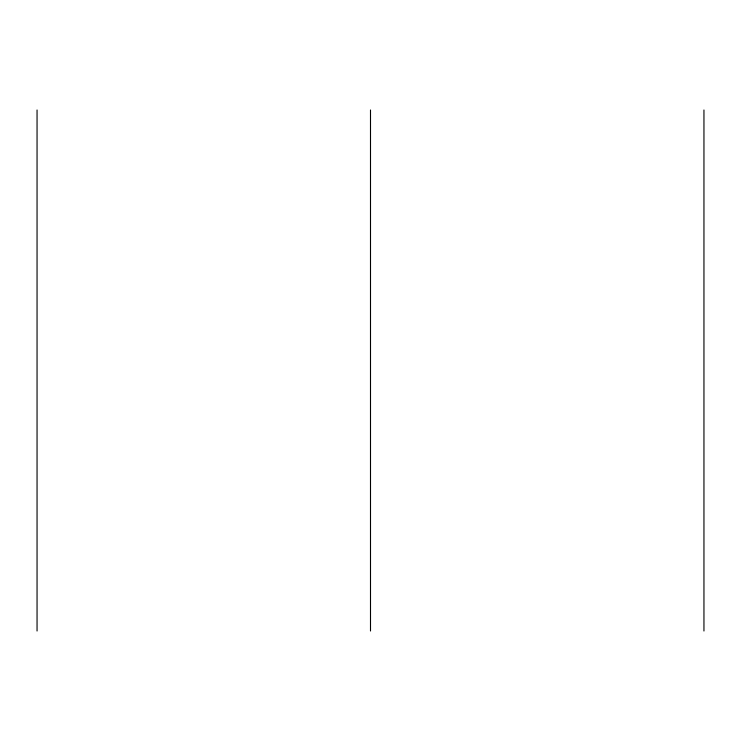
<?xml version="1.0" encoding="UTF-8"?>
<svg xmlns="http://www.w3.org/2000/svg" width="741" height="741" viewBox="0 0 741 741"><rect width="100%" height="100%" fill="white"/><g stroke="black" fill="none" stroke-linecap="round" stroke-linejoin="round"><path stroke-width="1.11" d="M703.95 109.992L703.95 631.008M370.5 109.992L370.5 631.008M37.05 109.992L37.05 631.008"/></g></svg>
